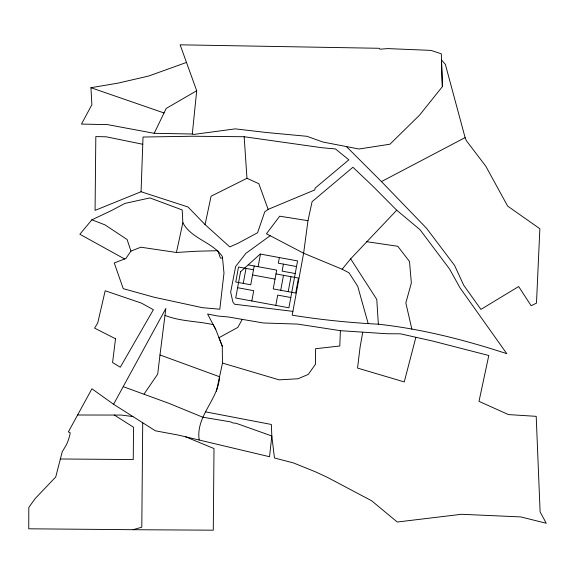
<?xml version="1.0" encoding="UTF-8"?>
<svg xmlns="http://www.w3.org/2000/svg" width="575" height="575" viewBox="0 0 575 575"><rect width="100%" height="100%" fill="white"/><g stroke="black" fill="none" stroke-linecap="round" stroke-linejoin="round"><path stroke-width="0.86" d="M199.202 439.968C195.514 416.149 218.392 399.733 219.549 376.747L159.979 354.955L165.859 308.466L113.591 404.283L155.394 430.812L178.308 435.081L269.531 456.723L271.824 435.987L271.357 424.465L205.742 411.887M142.722 422.769L141.795 527.203L133.055 529.704L28.75 528.799L28.807 507.445L35.226 498.503L55.717 477.013L62.265 451.677L66.103 445.345A45.583 45.583 0 0 0 70.064 433.751L70.229 432.745L68.353 431.926L91.935 388.786L113.591 404.283M141.062 191.748L143.024 137.03L192.625 136.239L244.159 136.735L321.899 147.725L335.477 148.947L348.86 159.821L315.078 188.169L314.784 189.93L268.13 209.372L264.723 211.895L257.564 232.774L237.748 243.397L229.763 246.898L205.081 224.595L188.003 206.978L141.062 191.748L95.069 210.378L95.824 136.577L106.174 136.792L142.765 144.275M340.393 330.675L339.789 345.999L315.589 348.723L315.538 364.119L308.279 374.426L297.951 378.767L279.098 379.845L222.489 363.069L222.259 346.128L218.967 337.712L237.834 327.419L242.233 319.377L263.422 322.985L297.613 324.084L340.393 330.675L386.659 333.73L400.423 333.816L432.256 340.946L488.793 355.494L479.004 401.357L508.451 414.589L536.202 416.336L540.105 511.851L546.25 523.257L520.813 516.918L461.552 514.287L397.268 522.014L371.637 500.768L327.01 477.164L315.265 471.737L293.279 462.861L274.469 458.009L271.824 435.987L236.045 423.257L233.256 423.035L230.518 421.863L202.702 417.184L168.604 403.212L123.309 386.702M192.294 134.011L196.7 90.742L180.133 44.814L379.313 48.293L379.888 49.206L387.723 48.595L431.049 50.399L441.305 53.806L442.362 86.66L419.563 115.129L389.951 144.21L358.944 149.004L322.863 142.018L306.906 136.297L266.168 132.48L235.276 128.865L193.904 134.413L192.294 134.011L154.193 133.307L107.532 124.624L81.47 124.085L91.885 104.708L90.936 87.702L118.083 83.123L148.616 76.051L186.451 62.452M159.979 354.955L157.694 374.117L144.088 394.004M307.977 220.685L303.622 253.23L292.201 315.186C320.807 319.786 349.478 322.661 378.357 324.207C422.187 328.993 464.952 340.012 506.805 353.683L459.914 287.68L449.621 269.086L419.98 229.655L396.721 210.206L373.103 186.408L352.921 167.253L312.096 201.667L307.977 220.685L279.687 216.193L266.455 233.773L303.622 253.23L342.147 269.222L349.061 272.852L357.722 286.328L368.072 323.172M362.717 332.271L360.065 347.264L357.549 368.079L404.247 381.922L415.862 337.381M243.247 283.389L246.007 268.396M254.208 265.973L250.736 284.769L235.75 282.002L238.51 267.016L253.503 269.776M251.814 300.969L253.712 290.677L237.604 287.708M258.132 266.692L260.461 254.078M279.378 257.564L278.343 263.185L296.52 266.541M275.799 305.39L277.696 295.097L290.806 297.519M283.41 264.119L282.117 271.12L295.227 273.535M280.715 290.296L283.482 275.303M288.212 291.676L290.979 276.69M182.864 222.705C191.453 238.999 212.427 241.874 222.396 256.587L223.984 273.118L219.808 309.221L202.35 307.668L154.086 297.225L123.237 288.664L114.26 262.976L125.868 258.491L130.963 251.11L140.81 247.207L176.424 252.475L182.864 222.705L182.182 209.94L149.91 197.908L124.868 203.435L111.313 210.63L91.863 219.822L79.868 234.255L124.603 258.98M205.081 224.595L211.075 196.219L246.97 178.293L258.829 183.72L268.13 209.372M216.423 391.266L222.489 363.069M154.193 133.307L166.225 108.416L196.7 90.742M342.147 269.222L350.649 258.843L396.721 210.206M270.171 235.714L245.87 253.359L235.635 266.484L230.661 292.165L232.875 301.954L234.528 304.225L292.905 311.37M442.362 86.66L441.485 59.951L445.359 64.386L465.11 137.605L381.455 181.585L346.43 146.582M176.424 252.475L196.262 251.253L217.824 250.693L220.412 258.082L222.539 258.082M77.603 415.006L121.397 415.064L132.94 416.566M133.055 529.704L213.282 530.186L214.001 448.55L185.524 436.77M60.21 458.979L133.249 459.547L133.529 427.232L114.267 415.006M366.591 241.673L397.778 246.28L409.508 261.51L411.348 283.022L405.835 302.91L411.88 329.252M242.233 319.377L228.771 317.019L217.752 316.02L207.575 314L215.762 329.511L222.259 346.128M248.199 264.867L276.69 270.113L273.226 288.916L295.708 293.056L298.475 278.07L275.986 273.923M252.547 274.965L275.03 279.112M90.936 87.702L164.062 112.98M91.863 219.822L104.966 224.854L127.097 239.509L130.963 251.11M164.982 315.387C180.27 321.511 197.275 321.066 213.188 324.631L215.762 329.511M381.455 181.585L426.571 228.311L454.566 265.398L463.73 285.272L480.937 309.393L518.664 286.537L531.128 305.72L536.489 303.126L539.86 228.728L507.639 206.087L485.76 166.153L466.203 140.458L465.11 137.605M350.649 258.843L376.776 299.438L378.357 324.207M244.159 136.735L246.97 178.293M115.532 338.776L112.571 362.545L120.29 367.231L153.381 309.709L141.493 303.14L105.182 290.77L97.685 323.164L94.566 328.102L115.532 338.776M240.551 271.752L235.707 298.001L288.909 307.805L297.555 260.913L260.231 254.035L240.551 271.752"/></g></svg>
